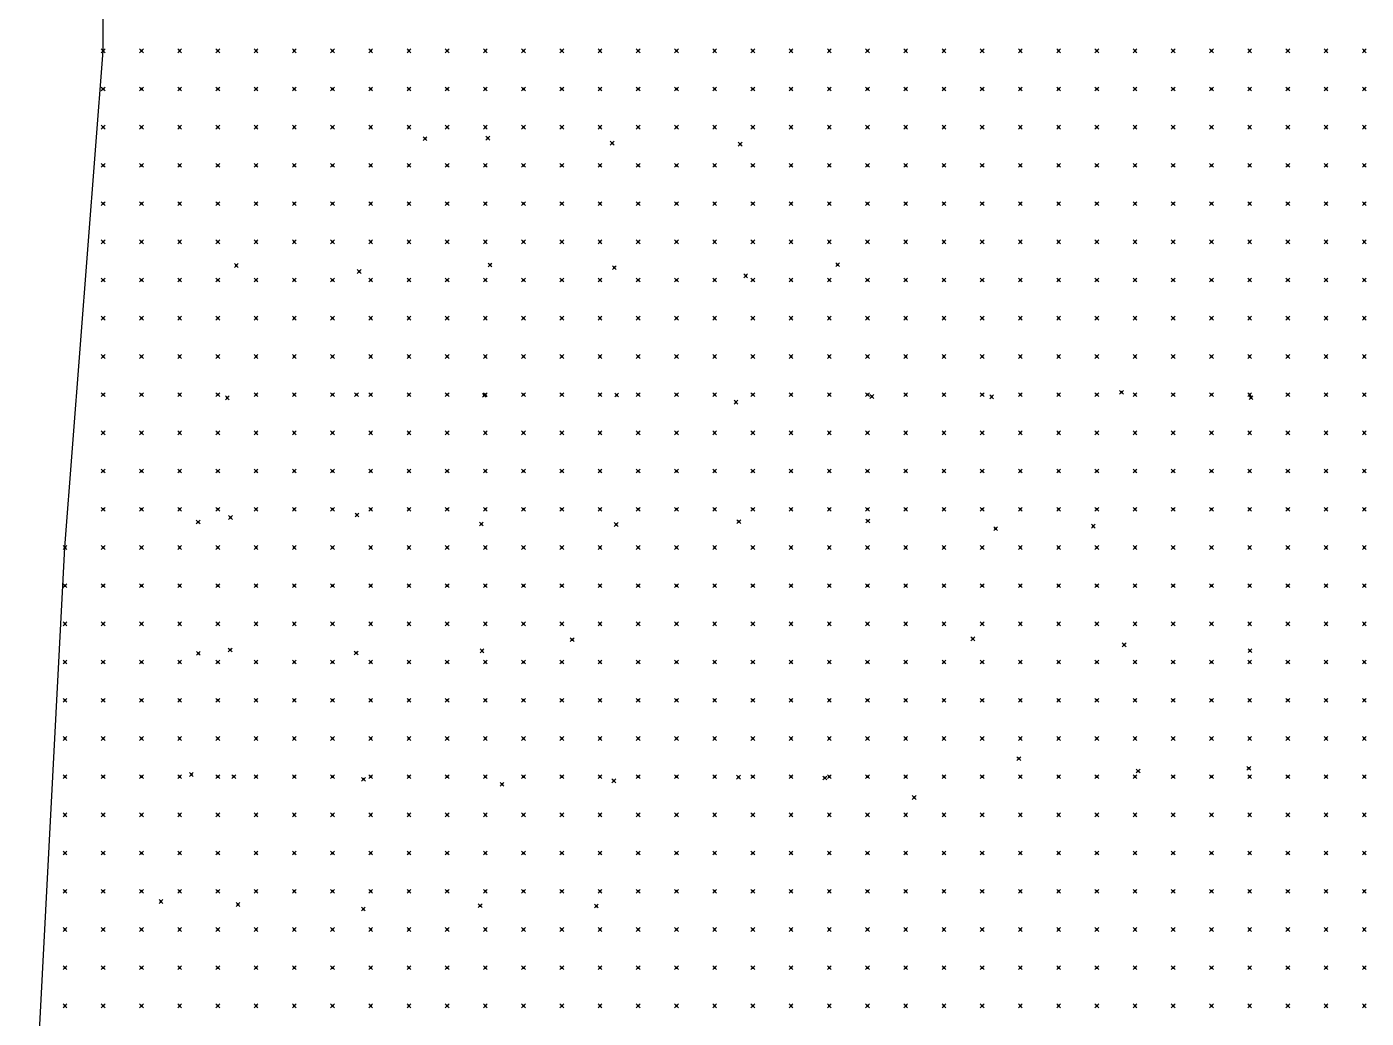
# Model space of a CAD drawing. Header units: metres. Extents: x 441556 to 446409, y 432338 to 461058.
# Drawn here: x 444176.5 to 444281.7, y 446481.4 to 446559.2 of the extents above; entities that cross this region are included whole.
import ezdxf

# ---------------------------------------------------------------- set-up
doc = ezdxf.new("R2010")
doc.units = ezdxf.units.M
doc.header["$MEASUREMENT"] = 0
doc.header["$PDMODE"] = 35
doc.header["$PDSIZE"] = 0.15
doc.layers.add('DTM-INT_YP', color=121, linetype='Continuous')
doc.layers.add('DTM-NOK-RevN_LIDAR_co_lidar', color=91, linetype='Continuous', lineweight=0)
doc.layers.add('DTM-NOK-RevN_RTK', color=32, linetype='Continuous', lineweight=0)

msp = doc.modelspace()

# ---------------------------------------------------------------- linework, layer by layer
at = {"layer": 'DTM-INT_YP'}
msp.add_polyline3d([(444179.523, 446401.373, 339.142), (444179.523, 446404.373, 339.602), (444179.523, 446407.372, 339.771), (444178.6, 446410.218, 340.292), (444176.524, 446428.367, 339.061), (444176.524, 446431.367, 338.819), (444176.524, 446434.366, 338.901), (444176.524, 446437.365, 338.697), (444176.524, 446440.365, 338.982), (444176.524, 446443.364, 339.492), (444176.524, 446446.363, 339.521), (444176.524, 446449.363, 339.747), (444176.524, 446452.362, 339.718), (444176.524, 446455.362, 339.64), (444176.524, 446458.361, 339.622), (444176.524, 446461.36, 339.779), (444179.523, 446518.348, 340.644), (444182.522, 446557.339, 341.005), (444182.522, 446578.335, 340.565)], dxfattribs=at)
at = {"layer": 'DTM-NOK-RevN_LIDAR_co_lidar'}
for p in [(444182.522, 446557.339, 341.005), (444185.522, 446557.339, 342.866), (444188.521, 446557.339, 344.895), (444191.52, 446557.339, 346.637), (444194.52, 446557.339, 347.735), (444197.519, 446557.339, 348.547), (444200.518, 446557.339, 349.335), (444203.518, 446557.339, 350.029), (444206.517, 446557.339, 350.581), (444209.517, 446557.339, 351.088), (444212.516, 446557.339, 351.863), (444215.515, 446557.339, 352.838), (444218.515, 446557.339, 353.544), (444221.514, 446557.339, 353.938), (444224.513, 446557.339, 354.364), (444227.513, 446557.339, 355.037), (444230.512, 446557.339, 356.098), (444233.511, 446557.339, 357.823), (444236.511, 446557.339, 358.768), (444239.51, 446557.339, 359.173), (444242.509, 446557.339, 359.817), (444245.509, 446557.339, 360.546), (444248.508, 446557.339, 361.211), (444251.507, 446557.339, 361.881), (444254.507, 446557.339, 362.535), (444257.506, 446557.339, 363.189), (444260.505, 446557.339, 363.739), (444263.505, 446557.339, 364.067), (444266.504, 446557.339, 364.518), (444269.503, 446557.339, 365.469), (444272.503, 446557.339, 366.599), (444275.502, 446557.339, 367.454), (444278.501, 446557.339, 368.246), (444281.501, 446557.339, 369.241), (444182.522, 446554.34, 340.846), (444185.522, 446554.34, 342.304), (444188.521, 446554.34, 343.641), (444191.52, 446554.34, 345.123), (444194.52, 446554.34, 346.471), (444197.519, 446554.34, 347.508), (444200.518, 446554.34, 348.352), (444203.518, 446554.34, 349.307), (444206.517, 446554.34, 350.22), (444209.517, 446554.34, 350.664), (444212.516, 446554.34, 351.128), (444215.515, 446554.34, 351.941), (444218.515, 446554.34, 352.887), (444221.514, 446554.34, 353.514), (444224.513, 446554.34, 354.156), (444227.513, 446554.34, 354.918), (444230.512, 446554.34, 355.803), (444233.511, 446554.34, 356.961), (444236.511, 446554.34, 357.785), (444239.51, 446554.34, 358.511), (444242.509, 446554.34, 359.535), (444245.509, 446554.34, 360.371), (444248.508, 446554.34, 361.095), (444251.507, 446554.34, 361.771), (444254.507, 446554.34, 362.428), (444257.506, 446554.34, 363.182), (444260.505, 446554.34, 363.933), (444263.505, 446554.34, 364.418), (444266.504, 446554.34, 364.724), (444269.503, 446554.34, 365.21), (444272.503, 446554.34, 366.029), (444275.502, 446554.34, 366.928), (444278.501, 446554.34, 367.694), (444281.501, 446554.34, 368.73), (444182.522, 446551.34, 340.952), (444185.522, 446551.34, 342.315), (444188.521, 446551.34, 343.276), (444191.52, 446551.34, 344.381), (444194.52, 446551.34, 345.553), (444197.519, 446551.34, 346.725), (444200.518, 446551.34, 347.712), (444203.518, 446551.34, 348.528), (444206.517, 446551.34, 349.446), (444209.517, 446551.34, 350.247), (444212.516, 446551.34, 350.82), (444215.515, 446551.34, 351.486), (444218.515, 446551.34, 352.447), (444221.514, 446551.34, 353.368), (444224.513, 446551.34, 354.135), (444227.513, 446551.34, 354.946), (444230.512, 446551.34, 355.857), (444233.511, 446551.34, 356.537), (444236.511, 446551.34, 357.324), (444239.51, 446551.34, 358.387), (444242.509, 446551.34, 359.437), (444245.509, 446551.34, 360.15), (444248.508, 446551.34, 360.707), (444251.507, 446551.34, 361.237), (444254.507, 446551.34, 361.845), (444257.506, 446551.34, 362.772), (444260.505, 446551.34, 363.653), (444263.505, 446551.34, 364.384), (444266.504, 446551.34, 365.044), (444269.503, 446551.34, 365.538), (444272.503, 446551.34, 366.04), (444275.502, 446551.34, 366.879), (444278.501, 446551.34, 367.942), (444281.501, 446551.34, 368.799), (444182.522, 446548.341, 341.142), (444185.522, 446548.341, 342.843), (444188.521, 446548.341, 344.41), (444191.52, 446548.341, 345.55), (444194.52, 446548.341, 346.241), (444197.519, 446548.341, 346.905), (444200.518, 446548.341, 347.587), (444203.518, 446548.341, 348.352), (444206.517, 446548.341, 349.344), (444209.517, 446548.341, 350.217), (444212.516, 446548.341, 350.921), (444215.515, 446548.341, 351.667), (444218.515, 446548.341, 352.445), (444221.514, 446548.341, 353.255), (444224.513, 446548.341, 354.096), (444227.513, 446548.341, 354.978), (444230.512, 446548.341, 355.812), (444233.511, 446548.341, 356.522), (444236.511, 446548.341, 357.335), (444239.51, 446548.341, 358.226), (444242.509, 446548.341, 358.936), (444245.509, 446548.341, 359.555), (444248.508, 446548.341, 360.188), (444251.507, 446548.341, 360.967), (444254.507, 446548.341, 361.714), (444257.506, 446548.341, 362.635), (444260.505, 446548.341, 363.576), (444263.505, 446548.341, 364.449), (444266.504, 446548.341, 365.224), (444269.503, 446548.341, 365.908), (444272.503, 446548.341, 366.568), (444275.502, 446548.341, 367.167), (444278.501, 446548.341, 367.921), (444281.501, 446548.341, 368.797), (444182.522, 446545.342, 341.429), (444185.522, 446545.342, 343.173), (444188.521, 446545.342, 345.088), (444191.52, 446545.342, 346.536), (444194.52, 446545.342, 347.349), (444197.519, 446545.342, 347.856), (444200.518, 446545.342, 348.377), (444203.518, 446545.342, 349.116), (444206.517, 446545.342, 350.021), (444209.517, 446545.342, 350.828), (444212.516, 446545.342, 351.522), (444215.515, 446545.342, 352.275), (444218.515, 446545.342, 352.966), (444221.514, 446545.342, 353.528), (444224.513, 446545.342, 354.287), (444227.513, 446545.342, 354.884), (444230.512, 446545.342, 355.795), (444233.511, 446545.342, 356.38), (444236.511, 446545.342, 357.134), (444239.51, 446545.342, 357.858), (444242.509, 446545.342, 358.507), (444245.509, 446545.342, 359.391), (444248.508, 446545.342, 360.328), (444251.507, 446545.342, 361.254), (444254.507, 446545.342, 362.109), (444257.506, 446545.342, 362.99), (444260.505, 446545.342, 363.836), (444263.505, 446545.342, 364.548), (444266.504, 446545.342, 365.185), (444269.503, 446545.342, 365.901), (444272.503, 446545.342, 366.678), (444275.502, 446545.342, 367.336), (444278.501, 446545.342, 367.944), (444281.501, 446545.342, 368.631), (444182.522, 446542.342, 341.61), (444185.522, 446542.342, 343.381), (444188.521, 446542.342, 345.278), (444191.52, 446542.342, 346.931), (444194.52, 446542.342, 347.868), (444197.519, 446542.342, 348.494), (444200.518, 446542.342, 349.226), (444203.518, 446542.342, 349.994), (444206.517, 446542.342, 350.74), (444209.517, 446542.342, 351.46), (444212.516, 446542.342, 352.165), (444215.515, 446542.342, 352.892), (444218.515, 446542.342, 353.572), (444221.514, 446542.342, 354.284), (444224.513, 446542.342, 354.821), (444227.513, 446542.342, 355.274), (444230.512, 446542.342, 355.871), (444233.511, 446542.342, 356.364), (444236.511, 446542.342, 357.042), (444239.51, 446542.342, 357.884), (444242.509, 446542.342, 358.878), (444245.509, 446542.342, 359.836), (444248.508, 446542.342, 360.695), (444251.507, 446542.342, 361.415), (444254.507, 446542.342, 362.161), (444257.506, 446542.342, 362.894), (444260.505, 446542.342, 363.547), (444263.505, 446542.342, 364.188), (444266.504, 446542.342, 364.85), (444269.503, 446542.342, 365.474), (444272.503, 446542.342, 366.13), (444275.502, 446542.342, 366.951), (444278.501, 446542.342, 367.834), (444281.501, 446542.342, 368.577), (444182.522, 446539.343, 341.825), (444185.522, 446539.343, 343.561), (444188.521, 446539.343, 345.349), (444191.52, 446539.343, 346.952), (444194.52, 446539.343, 347.962), (444197.519, 446539.343, 348.753), (444200.518, 446539.343, 349.588), (444203.518, 446539.343, 350.399), (444206.517, 446539.343, 351.203), (444209.517, 446539.343, 351.923), (444212.516, 446539.343, 352.597), (444215.515, 446539.343, 353.319), (444218.515, 446539.343, 353.992), (444221.514, 446539.343, 354.709), (444224.513, 446539.343, 355.217), (444227.513, 446539.343, 355.706), (444230.512, 446539.343, 356.298), (444233.511, 446539.343, 356.917), (444236.511, 446539.343, 357.611), (444239.51, 446539.343, 358.344), (444242.509, 446539.343, 358.973), (444245.509, 446539.343, 359.803), (444248.508, 446539.343, 360.526), (444251.507, 446539.343, 361.16), (444254.507, 446539.343, 361.867), (444257.506, 446539.343, 362.533), (444260.505, 446539.343, 363.222), (444263.505, 446539.343, 363.918), (444266.504, 446539.343, 364.643), (444269.503, 446539.343, 365.327), (444272.503, 446539.343, 365.969), (444275.502, 446539.343, 366.836), (444278.501, 446539.343, 367.747), (444281.501, 446539.343, 368.472), (444182.522, 446536.344, 342.052), (444185.522, 446536.344, 343.803), (444188.521, 446536.344, 345.5), (444191.52, 446536.344, 347.086), (444194.52, 446536.344, 348.085), (444197.519, 446536.344, 348.877), (444200.518, 446536.344, 349.723), (444203.518, 446536.344, 350.564), (444206.517, 446536.344, 351.443), (444209.517, 446536.344, 352.186), (444212.516, 446536.344, 352.796), (444215.515, 446536.344, 353.449), (444218.515, 446536.344, 354.117), (444221.514, 446536.344, 354.792), (444224.513, 446536.344, 355.385), (444227.513, 446536.344, 355.982), (444230.512, 446536.344, 356.566), (444233.511, 446536.344, 357.144), (444236.511, 446536.344, 357.759), (444239.51, 446536.344, 358.418), (444242.509, 446536.344, 358.975), (444245.509, 446536.344, 359.684), (444248.508, 446536.344, 360.447), (444251.507, 446536.344, 361.257), (444254.507, 446536.344, 362.087), (444257.506, 446536.344, 362.811), (444260.505, 446536.344, 363.465), (444263.505, 446536.344, 364.069), (444266.504, 446536.344, 364.744), (444269.503, 446536.344, 365.469), (444272.503, 446536.344, 366.178), (444275.502, 446536.344, 366.982), (444278.501, 446536.344, 367.691), (444281.501, 446536.344, 368.345), (444182.522, 446533.344, 342.251), (444185.522, 446533.344, 344.006), (444188.521, 446533.344, 345.576), (444191.52, 446533.344, 347.174), (444194.52, 446533.344, 348.21), (444197.519, 446533.344, 348.934), (444200.518, 446533.344, 349.77), (444203.518, 446533.344, 350.629), (444206.517, 446533.344, 351.423), (444209.517, 446533.344, 352.11), (444212.516, 446533.344, 352.739), (444215.515, 446533.344, 353.404), (444218.515, 446533.344, 354.089), (444221.514, 446533.344, 354.716), (444224.513, 446533.344, 355.387), (444227.513, 446533.344, 356.026), (444230.512, 446533.344, 356.618), (444233.511, 446533.344, 357.137), (444236.511, 446533.344, 357.674), (444239.51, 446533.344, 358.355), (444242.509, 446533.344, 358.997), (444245.509, 446533.344, 359.669), (444248.508, 446533.344, 360.464), (444251.507, 446533.344, 361.35), (444254.507, 446533.344, 362.239), (444257.506, 446533.344, 363.027), (444260.505, 446533.344, 363.639), (444263.505, 446533.344, 364.162), (444266.504, 446533.344, 364.742), (444269.503, 446533.344, 365.393), (444272.503, 446533.344, 366.097), (444275.502, 446533.344, 366.884), (444278.501, 446533.344, 367.736), (444281.501, 446533.344, 368.559), (444182.522, 446530.345, 342.362), (444185.522, 446530.345, 344.268), (444188.521, 446530.345, 345.949), (444191.52, 446530.345, 347.408), (444194.52, 446530.345, 348.293), (444197.519, 446530.345, 348.93), (444200.518, 446530.345, 349.704), (444203.518, 446530.345, 350.443), (444206.517, 446530.345, 351.107), (444209.517, 446530.345, 351.858), (444212.516, 446530.345, 352.649), (444215.515, 446530.345, 353.396), (444218.515, 446530.345, 354.106), (444221.514, 446530.345, 354.663), (444224.513, 446530.345, 355.34), (444227.513, 446530.345, 356.012), (444230.512, 446530.345, 356.645), (444233.511, 446530.345, 357.156), (444236.511, 446530.345, 357.696), (444239.51, 446530.345, 358.385), (444242.509, 446530.345, 359.122), (444245.509, 446530.345, 359.823), (444248.508, 446530.345, 360.572), (444251.507, 446530.345, 361.308), (444254.507, 446530.345, 362.153), (444257.506, 446530.345, 362.954), (444260.505, 446530.345, 363.563), (444263.505, 446530.345, 364.104), (444266.504, 446530.345, 364.65), (444269.503, 446530.345, 365.222), (444272.503, 446530.345, 365.905), (444275.502, 446530.345, 366.74), (444278.501, 446530.345, 367.765), (444281.501, 446530.345, 368.732), (444182.522, 446527.346, 342.387), (444185.522, 446527.346, 344.362), (444188.521, 446527.346, 346.379), (444191.52, 446527.346, 347.776), (444194.52, 446527.346, 348.43), (444197.519, 446527.346, 348.917), (444200.518, 446527.346, 349.567), (444203.518, 446527.346, 350.247), (444206.517, 446527.346, 350.996), (444209.517, 446527.346, 351.9), (444212.516, 446527.346, 352.724), (444215.515, 446527.346, 353.452), (444218.515, 446527.346, 354.091), (444221.514, 446527.346, 354.612), (444224.513, 446527.346, 355.218), (444227.513, 446527.346, 355.911), (444230.512, 446527.346, 356.56), (444233.511, 446527.346, 357.093), (444236.511, 446527.346, 357.676), (444239.51, 446527.346, 358.433), (444242.509, 446527.346, 359.259), (444245.509, 446527.346, 360.018), (444248.508, 446527.346, 360.731), (444251.507, 446527.346, 361.402), (444254.507, 446527.346, 362.167), (444257.506, 446527.346, 362.932), (444260.505, 446527.346, 363.545), (444263.505, 446527.346, 364.078), (444266.504, 446527.346, 364.607), (444269.503, 446527.346, 365.152), (444272.503, 446527.346, 365.814), (444275.502, 446527.346, 366.655), (444278.501, 446527.346, 367.663), (444281.501, 446527.346, 368.713), (444182.522, 446524.346, 342.335), (444185.522, 446524.346, 344.266), (444188.521, 446524.346, 346.469), (444191.52, 446524.346, 347.941), (444194.52, 446524.346, 348.62), (444197.519, 446524.346, 349.093), (444200.518, 446524.346, 349.678), (444203.518, 446524.346, 350.442), (444206.517, 446524.346, 351.323), (444209.517, 446524.346, 352.16), (444212.516, 446524.346, 352.834), (444215.515, 446524.346, 353.454), (444218.515, 446524.346, 353.976), (444221.514, 446524.346, 354.465), (444224.513, 446524.346, 355.033), (444227.513, 446524.346, 355.696), (444230.512, 446524.346, 356.373), (444233.511, 446524.346, 357.018), (444236.511, 446524.346, 357.657), (444239.51, 446524.346, 358.46), (444242.509, 446524.346, 359.197), (444245.509, 446524.346, 359.978), (444248.508, 446524.346, 360.844), (444251.507, 446524.346, 361.552), (444254.507, 446524.346, 362.18), (444257.506, 446524.346, 362.825), (444260.505, 446524.346, 363.444), (444263.505, 446524.346, 363.989), (444266.504, 446524.346, 364.486), (444269.503, 446524.346, 365.027), (444272.503, 446524.346, 365.69), (444275.502, 446524.346, 366.441), (444278.501, 446524.346, 367.305), (444281.501, 446524.346, 368.402), (444182.522, 446521.347, 342.329), (444185.522, 446521.347, 344.43), (444188.521, 446521.347, 346.555), (444191.52, 446521.347, 347.872), (444194.52, 446521.347, 348.644), (444197.519, 446521.347, 349.312), (444200.518, 446521.347, 349.967), (444203.518, 446521.347, 350.745), (444206.517, 446521.347, 351.558), (444209.517, 446521.347, 352.197), (444212.516, 446521.347, 352.772), (444215.515, 446521.347, 353.363), (444218.515, 446521.347, 353.876), (444221.514, 446521.347, 354.351), (444224.513, 446521.347, 354.978), (444227.513, 446521.347, 355.602), (444230.512, 446521.347, 356.275), (444233.511, 446521.347, 357.041), (444236.511, 446521.347, 357.67), (444239.51, 446521.347, 358.434), (444242.509, 446521.347, 359.134), (444245.509, 446521.347, 359.796), (444248.508, 446521.347, 360.742), (444251.507, 446521.347, 361.43), (444254.507, 446521.347, 362.007), (444257.506, 446521.347, 362.585), (444260.505, 446521.347, 363.179), (444263.505, 446521.347, 363.708), (444266.504, 446521.347, 364.19), (444269.503, 446521.347, 364.775), (444272.503, 446521.347, 365.448), (444275.502, 446521.347, 366.093), (444278.501, 446521.347, 366.8), (444281.501, 446521.347, 367.797), (444179.523, 446518.348, 340.644), (444182.522, 446518.348, 342.523), (444185.522, 446518.348, 344.811), (444188.521, 446518.348, 346.774), (444191.52, 446518.348, 347.782), (444194.52, 446518.348, 348.551), (444197.519, 446518.348, 349.403), (444200.518, 446518.348, 350.139), (444203.518, 446518.348, 350.811), (444206.517, 446518.348, 351.485), (444209.517, 446518.348, 352.075), (444212.516, 446518.348, 352.591), (444215.515, 446518.348, 353.192), (444218.515, 446518.348, 353.77), (444221.514, 446518.348, 354.353), (444224.513, 446518.348, 355.056), (444227.513, 446518.348, 355.661), (444230.512, 446518.348, 356.287), (444233.511, 446518.348, 357.021), (444236.511, 446518.348, 357.642), (444239.51, 446518.348, 358.353), (444242.509, 446518.348, 359.189), (444245.509, 446518.348, 359.652), (444248.508, 446518.348, 360.31), (444251.507, 446518.348, 361.027), (444254.507, 446518.348, 361.679), (444257.506, 446518.348, 362.293), (444260.505, 446518.348, 362.841), (444263.505, 446518.348, 363.278), (444266.504, 446518.348, 363.761), (444269.503, 446518.348, 364.396), (444272.503, 446518.348, 365.031), (444275.502, 446518.348, 365.622), (444278.501, 446518.348, 366.334), (444281.501, 446518.348, 367.217), (444179.523, 446515.348, 340.786), (444182.522, 446515.348, 342.807), (444185.522, 446515.348, 345.127), (444188.521, 446515.348, 346.977), (444191.52, 446515.348, 347.959), (444194.52, 446515.348, 348.784), (444197.519, 446515.348, 349.655), (444200.518, 446515.348, 350.333), (444203.518, 446515.348, 350.879), (444206.517, 446515.348, 351.502), (444209.517, 446515.348, 352.158), (444212.516, 446515.348, 352.63), (444215.515, 446515.348, 353.132), (444218.515, 446515.348, 353.697), (444221.514, 446515.348, 354.319), (444224.513, 446515.348, 355), (444227.513, 446515.348, 355.629), (444230.512, 446515.348, 356.227), (444233.511, 446515.348, 356.818), (444236.511, 446515.348, 357.474), (444239.51, 446515.348, 358.097), (444242.509, 446515.348, 358.986), (444245.509, 446515.348, 359.456), (444248.508, 446515.348, 359.969), (444251.507, 446515.348, 360.729), (444254.507, 446515.348, 361.341), (444257.506, 446515.348, 361.855), (444260.505, 446515.348, 362.327), (444263.505, 446515.348, 362.796), (444266.504, 446515.348, 363.313), (444269.503, 446515.348, 363.915), (444272.503, 446515.348, 364.542), (444275.502, 446515.348, 365.126), (444278.501, 446515.348, 365.846), (444281.501, 446515.348, 366.687), (444179.523, 446512.349, 340.864), (444182.522, 446512.349, 342.979), (444185.522, 446512.349, 345.328), (444188.521, 446512.349, 347.138), (444191.52, 446512.349, 348.27), (444194.52, 446512.349, 349.091), (444197.519, 446512.349, 349.754), (444200.518, 446512.349, 350.28), (444203.518, 446512.349, 350.859), (444206.517, 446512.349, 351.626), (444209.517, 446512.349, 352.391), (444212.516, 446512.349, 352.957), (444215.515, 446512.349, 353.448), (444218.515, 446512.349, 353.921), (444221.514, 446512.349, 354.294), (444224.513, 446512.349, 354.798), (444227.513, 446512.349, 355.398), (444230.512, 446512.349, 355.993), (444233.511, 446512.349, 356.561), (444236.511, 446512.349, 357.066), (444239.51, 446512.349, 357.675), (444242.509, 446512.349, 358.522), (444245.509, 446512.349, 359.201), (444248.508, 446512.349, 359.824), (444251.507, 446512.349, 360.525), (444254.507, 446512.349, 361.09), (444257.506, 446512.349, 361.482), (444260.505, 446512.349, 361.864), (444263.505, 446512.349, 362.342), (444266.504, 446512.349, 362.938), (444269.503, 446512.349, 363.588), (444272.503, 446512.349, 364.223), (444275.502, 446512.349, 364.889), (444278.501, 446512.349, 365.646), (444281.501, 446512.349, 366.51), (444179.523, 446509.35, 340.818), (444182.522, 446509.35, 342.809), (444185.522, 446509.35, 345.035), (444188.521, 446509.35, 346.872), (444191.52, 446509.35, 348.092), (444194.52, 446509.35, 348.904), (444197.519, 446509.35, 349.514), (444200.518, 446509.35, 350.077), (444203.518, 446509.35, 350.753), (444206.517, 446509.35, 351.531), (444209.517, 446509.35, 352.267), (444212.516, 446509.35, 352.958), (444215.515, 446509.35, 353.597), (444218.515, 446509.35, 354.086), (444221.514, 446509.35, 354.479), (444224.513, 446509.35, 354.863), (444227.513, 446509.35, 355.241), (444230.512, 446509.35, 355.83), (444233.511, 446509.35, 356.453), (444236.511, 446509.35, 357.009), (444239.51, 446509.35, 357.587), (444242.509, 446509.35, 358.356), (444245.509, 446509.35, 359.091), (444248.508, 446509.35, 359.657), (444251.507, 446509.35, 360.258), (444254.507, 446509.35, 360.739), (444257.506, 446509.35, 361.05), (444260.505, 446509.35, 361.448), (444263.505, 446509.35, 361.994), (444266.504, 446509.35, 362.671), (444269.503, 446509.35, 363.409), (444272.503, 446509.35, 364.101), (444275.502, 446509.35, 364.825), (444278.501, 446509.35, 365.588), (444281.501, 446509.35, 366.354), (444179.523, 446506.35, 340.618), (444182.522, 446506.35, 342.762), (444185.522, 446506.35, 344.933), (444188.521, 446506.35, 346.596), (444191.52, 446506.35, 347.824), (444194.52, 446506.35, 348.718), (444197.519, 446506.35, 349.329), (444200.518, 446506.35, 349.872), (444203.518, 446506.35, 350.549), (444206.517, 446506.35, 351.349), (444209.517, 446506.35, 352.166), (444212.516, 446506.35, 352.929), (444215.515, 446506.35, 353.531), (444218.515, 446506.35, 354.018), (444221.514, 446506.35, 354.451), (444224.513, 446506.35, 354.942), (444227.513, 446506.35, 355.311), (444230.512, 446506.35, 355.84), (444233.511, 446506.35, 356.465), (444236.511, 446506.35, 357.284), (444239.51, 446506.35, 357.898), (444242.509, 446506.35, 358.534), (444245.509, 446506.35, 359.165), (444248.508, 446506.35, 359.67), (444251.507, 446506.35, 360.118), (444254.507, 446506.35, 360.367), (444257.506, 446506.35, 360.691), (444260.505, 446506.35, 361.259), (444263.505, 446506.35, 361.903), (444266.504, 446506.35, 362.614), (444269.503, 446506.35, 363.369), (444272.503, 446506.35, 364.077), (444275.502, 446506.35, 364.819), (444278.501, 446506.35, 365.553), (444281.501, 446506.35, 366.305), (444179.523, 446503.351, 340.388), (444182.522, 446503.351, 342.522), (444185.522, 446503.351, 344.677), (444188.521, 446503.351, 346.432), (444191.52, 446503.351, 347.651), (444194.52, 446503.351, 348.557), (444197.519, 446503.351, 349.21), (444200.518, 446503.351, 349.728), (444203.518, 446503.351, 350.413), (444206.517, 446503.351, 351.276), (444209.517, 446503.351, 352.112), (444212.516, 446503.351, 352.842), (444215.515, 446503.351, 353.405), (444218.515, 446503.351, 353.909), (444221.514, 446503.351, 354.354), (444224.513, 446503.351, 354.946), (444227.513, 446503.351, 355.379), (444230.512, 446503.351, 356.162), (444233.511, 446503.351, 356.868), (444236.511, 446503.351, 357.691), (444239.51, 446503.351, 358.238), (444242.509, 446503.351, 358.756), (444245.509, 446503.351, 359.191), (444248.508, 446503.351, 359.496), (444251.507, 446503.351, 359.819), (444254.507, 446503.351, 360.309), (444257.506, 446503.351, 360.831), (444260.505, 446503.351, 361.35), (444263.505, 446503.351, 361.903), (444266.504, 446503.351, 362.563), (444269.503, 446503.351, 363.279), (444272.503, 446503.351, 363.973), (444275.502, 446503.351, 364.739), (444278.501, 446503.351, 365.518), (444281.501, 446503.351, 366.18), (444179.523, 446500.352, 340.582), (444182.522, 446500.352, 342.922), (444185.522, 446500.352, 345.246), (444188.521, 446500.352, 346.67), (444191.52, 446500.352, 347.618), (444194.52, 446500.352, 348.503), (444197.519, 446500.352, 349.213), (444200.518, 446500.352, 349.734), (444203.518, 446500.352, 350.39), (444206.517, 446500.352, 351.231), (444209.517, 446500.352, 351.994), (444212.516, 446500.352, 352.735), (444215.515, 446500.352, 353.511), (444218.515, 446500.352, 354.201), (444221.514, 446500.352, 354.547), (444224.513, 446500.352, 354.82), (444227.513, 446500.352, 355.36), (444230.512, 446500.352, 356.155), (444233.511, 446500.352, 356.939), (444236.511, 446500.352, 357.585), (444239.51, 446500.352, 358.103), (444242.509, 446500.352, 358.597), (444245.509, 446500.352, 359.111), (444248.508, 446500.352, 359.2), (444251.507, 446500.352, 359.477), (444254.507, 446500.352, 360.028), (444257.506, 446500.352, 360.81), (444260.505, 446500.352, 361.489), (444263.505, 446500.352, 362.029), (444266.504, 446500.352, 362.529), (444269.503, 446500.352, 363.094), (444272.503, 446500.352, 363.756), (444275.502, 446500.352, 364.374), (444278.501, 446500.352, 365.063), (444281.501, 446500.352, 365.6), (444179.523, 446497.352, 340.843), (444182.522, 446497.352, 343.184), (444185.522, 446497.352, 345.476), (444188.521, 446497.352, 346.758), (444191.52, 446497.352, 347.633), (444194.52, 446497.352, 348.505), (444197.519, 446497.352, 349.193), (444200.518, 446497.352, 349.768), (444203.518, 446497.352, 350.476), (444206.517, 446497.352, 351.236), (444209.517, 446497.352, 351.879), (444212.516, 446497.352, 352.522), (444215.515, 446497.352, 353.278), (444218.515, 446497.352, 354.104), (444221.514, 446497.352, 354.869), (444224.513, 446497.352, 355.104), (444227.513, 446497.352, 355.431), (444230.512, 446497.352, 356.069), (444233.511, 446497.352, 356.736), (444236.511, 446497.352, 357.343), (444239.51, 446497.352, 357.601), (444242.509, 446497.352, 357.927), (444245.509, 446497.352, 358.335), (444248.508, 446497.352, 358.74), (444251.507, 446497.352, 359.271), (444254.507, 446497.352, 359.919), (444257.506, 446497.352, 360.643), (444260.505, 446497.352, 361.327), (444263.505, 446497.352, 361.912), (444266.504, 446497.352, 362.43), (444269.503, 446497.352, 363.004), (444272.503, 446497.352, 363.646), (444275.502, 446497.352, 364.261), (444278.501, 446497.352, 364.881), (444281.501, 446497.352, 365.425), (444179.523, 446494.353, 341.038), (444182.522, 446494.353, 343.4), (444185.522, 446494.353, 345.397), (444188.521, 446494.353, 346.645), (444191.52, 446494.353, 347.503), (444194.52, 446494.353, 348.326), (444197.519, 446494.353, 349.045), (444200.518, 446494.353, 349.777), (444203.518, 446494.353, 350.651), (444206.517, 446494.353, 351.382), (444209.517, 446494.353, 351.935), (444212.516, 446494.353, 352.565), (444215.515, 446494.353, 353.193), (444218.515, 446494.353, 353.937), (444221.514, 446494.353, 354.64), (444224.513, 446494.353, 355.218), (444227.513, 446494.353, 355.658), (444230.512, 446494.353, 356.064), (444233.511, 446494.353, 356.542), (444236.511, 446494.353, 356.63), (444239.51, 446494.353, 356.665), (444242.509, 446494.353, 357.13), (444245.509, 446494.353, 357.802), (444248.508, 446494.353, 358.572), (444251.507, 446494.353, 359.116), (444254.507, 446494.353, 359.894), (444257.506, 446494.353, 360.731), (444260.505, 446494.353, 361.472), (444263.505, 446494.353, 362.149), (444266.504, 446494.353, 362.756), (444269.503, 446494.353, 363.306), (444272.503, 446494.353, 363.837), (444275.502, 446494.353, 364.564), (444278.501, 446494.353, 365.457), (444281.501, 446494.353, 365.846), (444179.523, 446491.354, 341.547), (444182.522, 446491.354, 343.541), (444185.522, 446491.354, 345.555), (444188.521, 446491.354, 346.705), (444191.52, 446491.354, 347.481), (444194.52, 446491.354, 348.287), (444197.519, 446491.354, 349.063), (444200.518, 446491.354, 349.872), (444203.518, 446491.354, 350.688), (444206.517, 446491.354, 351.336), (444209.517, 446491.354, 351.882), (444212.516, 446491.354, 352.47), (444215.515, 446491.354, 353.069), (444218.515, 446491.354, 353.659), (444221.514, 446491.354, 354.314), (444224.513, 446491.354, 355.04), (444227.513, 446491.354, 355.597), (444230.512, 446491.354, 355.661), (444233.511, 446491.354, 355.417), (444236.511, 446491.354, 355.351), (444239.51, 446491.354, 356.223), (444242.509, 446491.354, 357.096), (444245.509, 446491.354, 357.935), (444248.508, 446491.354, 358.593), (444251.507, 446491.354, 359.171), (444254.507, 446491.354, 360.08), (444257.506, 446491.354, 361.083), (444260.505, 446491.354, 361.855), (444263.505, 446491.354, 362.403), (444266.504, 446491.354, 362.898), (444269.503, 446491.354, 363.45), (444272.503, 446491.354, 364.151), (444275.502, 446491.354, 365.076), (444278.501, 446491.354, 365.865), (444281.501, 446491.354, 366.093), (444179.523, 446488.354, 342.349), (444182.522, 446488.354, 343.851), (444185.522, 446488.354, 345.706), (444188.521, 446488.354, 346.879), (444191.52, 446488.354, 347.604), (444194.52, 446488.354, 348.361), (444197.519, 446488.354, 349.131), (444200.518, 446488.354, 349.893), (444203.518, 446488.354, 350.598), (444206.517, 446488.354, 351.166), (444209.517, 446488.354, 351.7), (444212.516, 446488.354, 352.297), (444215.515, 446488.354, 352.901), (444218.515, 446488.354, 353.46), (444221.514, 446488.354, 354.058), (444224.513, 446488.354, 354.466), (444227.513, 446488.354, 354.302), (444230.512, 446488.354, 354.281), (444233.511, 446488.354, 354.741), (444236.511, 446488.354, 355.926), (444239.51, 446488.354, 356.75), (444242.509, 446488.354, 357.551), (444245.509, 446488.354, 358.297), (444248.508, 446488.354, 358.688), (444251.507, 446488.354, 359.17), (444254.507, 446488.354, 359.969), (444257.506, 446488.354, 360.864), (444260.505, 446488.354, 361.591), (444263.505, 446488.354, 362.15), (444266.504, 446488.354, 362.737), (444269.503, 446488.354, 363.443), (444272.503, 446488.354, 364.182), (444275.502, 446488.354, 364.879), (444278.501, 446488.354, 365.423), (444281.501, 446488.354, 365.715), (444179.523, 446485.355, 342.224), (444182.522, 446485.355, 343.734), (444185.522, 446485.355, 345.623), (444188.521, 446485.355, 347.053), (444191.52, 446485.355, 347.869), (444194.52, 446485.355, 348.504), (444197.519, 446485.355, 349.168), (444200.518, 446485.355, 349.833), (444203.518, 446485.355, 350.464), (444206.517, 446485.355, 351.086), (444209.517, 446485.355, 351.711), (444212.516, 446485.355, 352.251), (444215.515, 446485.355, 352.674), (444218.515, 446485.355, 353.06), (444221.514, 446485.355, 353.253), (444224.513, 446485.355, 353.285), (444227.513, 446485.355, 353.777), (444230.512, 446485.355, 354.673), (444233.511, 446485.355, 355.43), (444236.511, 446485.355, 356.293), (444239.51, 446485.355, 356.977), (444242.509, 446485.355, 357.484), (444245.509, 446485.355, 357.988), (444248.508, 446485.355, 358.304), (444251.507, 446485.355, 359.01), (444254.507, 446485.355, 359.927), (444257.506, 446485.355, 360.816), (444260.505, 446485.355, 361.445), (444263.505, 446485.355, 361.881), (444266.504, 446485.355, 362.464), (444269.503, 446485.355, 363.181), (444272.503, 446485.355, 363.818), (444275.502, 446485.355, 364.363), (444278.501, 446485.355, 364.769), (444281.501, 446485.355, 365.124), (444179.523, 446482.356, 342.399), (444182.522, 446482.356, 344.041), (444185.522, 446482.356, 346.106), (444188.521, 446482.356, 347.379), (444191.52, 446482.356, 348.056), (444194.52, 446482.356, 348.643), (444197.519, 446482.356, 349.222), (444200.518, 446482.356, 349.796), (444203.518, 446482.356, 350.351), (444206.517, 446482.356, 350.995), (444209.517, 446482.356, 351.724), (444212.516, 446482.356, 352.142), (444215.515, 446482.356, 352.254), (444218.515, 446482.356, 352.417), (444221.514, 446482.356, 352.518), (444224.513, 446482.356, 353.137), (444227.513, 446482.356, 354.085), (444230.512, 446482.356, 354.96), (444233.511, 446482.356, 355.577), (444236.511, 446482.356, 356.084), (444239.51, 446482.356, 356.608), (444242.509, 446482.356, 357.082), (444245.509, 446482.356, 357.49), (444248.508, 446482.356, 357.916), (444251.507, 446482.356, 358.631), (444254.507, 446482.356, 359.455), (444257.506, 446482.356, 360.296), (444260.505, 446482.356, 360.968), (444263.505, 446482.356, 361.612), (444266.504, 446482.356, 362.313), (444269.503, 446482.356, 362.921), (444272.503, 446482.356, 363.508), (444275.502, 446482.356, 364.056), (444278.501, 446482.356, 364.346), (444281.501, 446482.356, 364.576)]:
    msp.add_point(p, dxfattribs=at)
at = {"layer": 'DTM-NOK-RevN_RTK'}
for p in [(444207.782, 446550.442, 349.505), (444212.712, 446550.477, 350.789), (444222.472, 446550.09, 353.668), (444232.517, 446550.01, 356.261), (444192.968, 446540.482, 348.005), (444212.884, 446540.529, 352.558), (444240.163, 446540.547, 358.26), (444202.617, 446540.015, 350.011), (444222.636, 446540.32, 354.899), (444232.951, 446539.676, 356.665), (444192.26, 446530.096, 347.83), (444202.396, 446530.344, 350.175), (444212.432, 446530.297, 352.5), (444222.821, 446530.312, 354.924), (444242.854, 446530.203, 359.187), (444252.253, 446530.171, 361.778), (444262.449, 446530.53, 364.023), (444272.608, 446530.102, 366.008), (444232.186, 446529.758, 357.096), (444192.51, 446520.693, 347.894), (444202.439, 446520.899, 350.307), (444189.969, 446520.345, 347.516), (444212.202, 446520.186, 352.719), (444222.781, 446520.154, 354.694), (444232.413, 446520.378, 356.756), (444242.533, 446520.428, 359.332), (444252.564, 446519.823, 361.632), (444260.227, 446520.013, 363.265), (444219.331, 446511.108, 354.138), (444250.778, 446511.174, 360.279), (444189.992, 446510.032, 347.62), (444192.484, 446510.301, 348.402), (444202.378, 446510.065, 350.389), (444212.254, 446510.231, 352.859), (444262.651, 446510.699, 362.392), (444272.523, 446510.243, 364.569), (444254.392, 446501.769, 360.15), (444189.444, 446500.517, 346.95), (444263.756, 446500.794, 362.2), (444272.442, 446501.007, 364.085), (444192.779, 446500.357, 347.997), (444202.946, 446500.147, 350.148), (444213.822, 446499.757, 353.144), (444222.597, 446500.028, 354.641), (444232.382, 446500.307, 356.544), (444239.16, 446500.252, 358.148), (444246.167, 446498.713, 358.743), (444187.056, 446490.555, 346.574), (444193.101, 446490.312, 347.672), (444212.114, 446490.221, 352.261), (444221.232, 446490.194, 354.048), (444202.941, 446489.957, 350.475)]:
    msp.add_point(p, dxfattribs=at)

doc.saveas('drawing.dxf')
